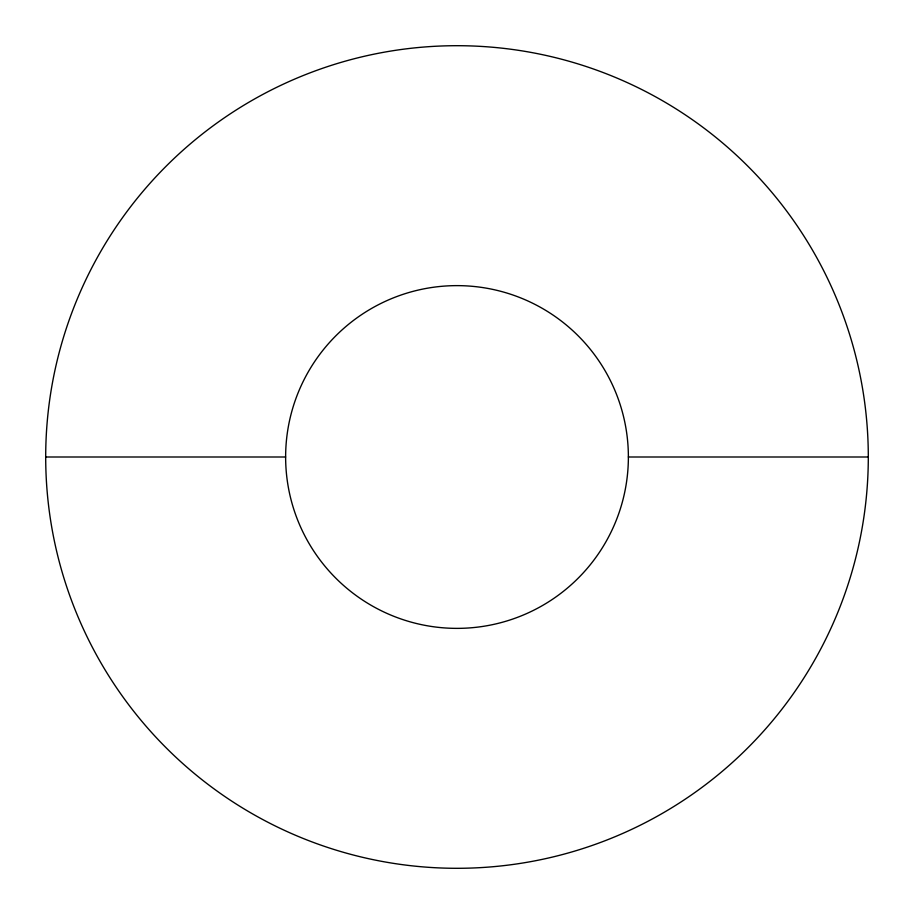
<?xml version="1.0" encoding="UTF-8"?>
<svg xmlns="http://www.w3.org/2000/svg" width="914" height="914" viewBox="0 0 914 914"><rect width="100%" height="100%" fill="white"/><g stroke="black" fill="none" stroke-linecap="round" stroke-linejoin="round"><path stroke-width="1.37" d="M45.7 457L285.625 457M628.375 457A171.375 171.375 0 0 0 371.312 308.589A171.375 171.375 0 0 0 371.312 605.411A171.375 171.375 0 0 0 628.375 457L868.3 457A411.3 411.3 0 0 1 251.35 813.197A411.3 411.3 0 0 1 251.35 100.803A411.3 411.3 0 0 1 868.3 457"/></g></svg>
